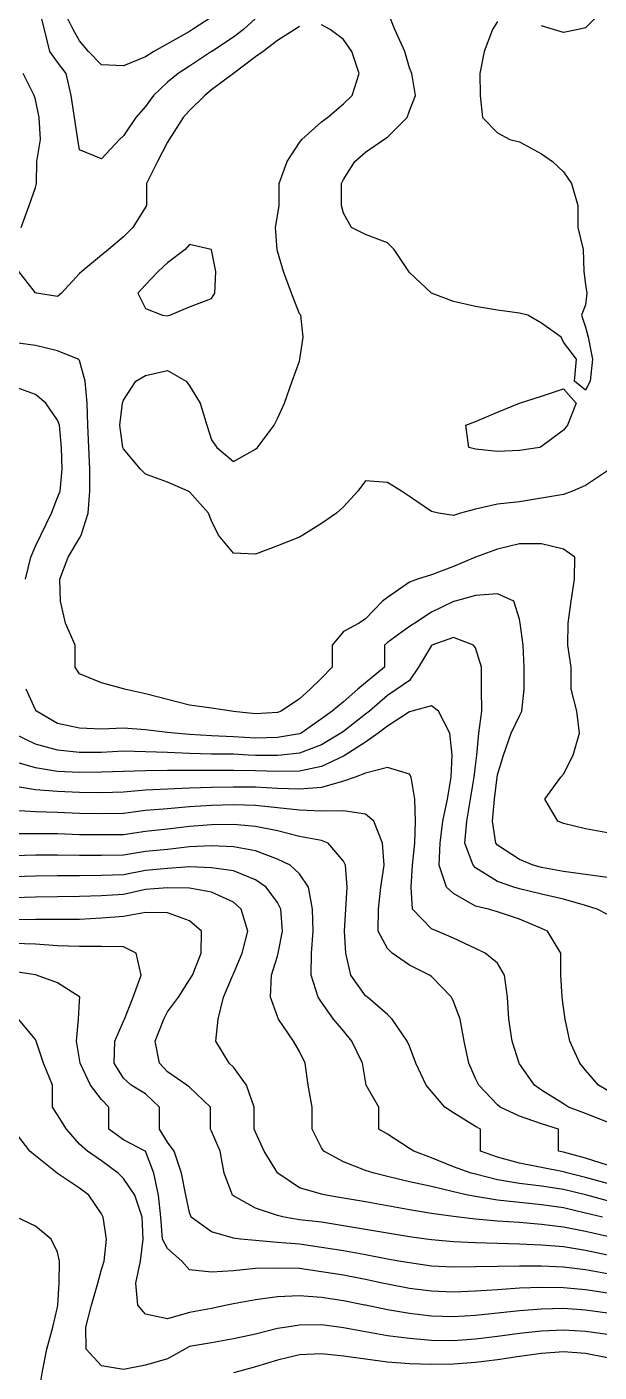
# Model space of a CAD drawing. Header units: inches. Extents: x 450896 to 463247, y 7386701 to 7399440.
# Drawn here: x 456218 to 456980, y 7392621 to 7394413 of the extents above; entities that cross this region are included whole.
import ezdxf

# ---------------------------------------------------------------- set-up
doc = ezdxf.new("R2010")
doc.units = ezdxf.units.IN
doc.header["$MEASUREMENT"] = 0

msp = doc.modelspace()

# ---------------------------------------------------------------- linework, layer by layer
for points, elevation in [([(456522.3, 7394423.7), (456506.5, 7394409.3), (456493, 7394398.8), (456464, 7394380), (456463.7, 7394379.9), (456434.4, 7394360.3), (456419.5, 7394350.7), (456405.1, 7394339.1), (456386.6, 7394321.4), (456375.9, 7394306.8), (456362.8, 7394292.2), (456346.6, 7394267.4), (456341, 7394262.9), (456317.3, 7394237), (456288, 7394248.8), (456285.9, 7394262.9), (456281.5, 7394292.2), (456276.7, 7394321.4), (456270.4, 7394350.7), (456258.7, 7394365.7), (456248.3, 7394380), (456241.4, 7394409.3), (456233.9, 7394438.6)], 800), ([(456386.9, 7394380), (456375.9, 7394373), (456346.6, 7394360.6), (456317.3, 7394362.2), (456299.8, 7394380), (456288, 7394394.2), (456279.6, 7394409.3), (456265.1, 7394438.6)], 820), ([(456988.5, 7394438.6), (456961.6, 7394411.2), (456951.8, 7394409.3), (456932.3, 7394405), (456919.1, 7394409.3), (456903, 7394414.1)], 800), ([(456463.7, 7394425.8), (456438.6, 7394409.3), (456434.4, 7394406.7), (456405.1, 7394389.9), (456386.9, 7394380)], 820), ([(456844.5, 7394419.7), (456837.7, 7394409.3), (456826.8, 7394380), (456821.1, 7394350.7), (456821.5, 7394321.4), (456824.3, 7394292.2), (456844.5, 7394271.6), (456860.9, 7394262.9), (456873.7, 7394259.7), (456903, 7394243.6), (456917.6, 7394233.6), (456932.3, 7394219.5), (456942.9, 7394204.3), (456951.4, 7394175), (456951.4, 7394145.7), (456958.4, 7394116.4), (456959.3, 7394087.1), (456961.6, 7394069.7), (456963.3, 7394057.9), (456961.6, 7394042.5), (456956.3, 7394028.6), (456961.6, 7394012.7), (456965.3, 7393999.3), (456971, 7393970), (456967.8, 7393940.7), (456961.6, 7393928.8), (456946.9, 7393940.7), (456949.7, 7393970), (456932.3, 7393992.7), (456929.4, 7393999.3), (456903, 7394018.3), (456884.7, 7394028.6), (456873.7, 7394031.4), (456844.5, 7394035.5), (456815.2, 7394040.3), (456785.9, 7394047.2), (456756.6, 7394057.9), (456756.6, 7394057.9), (456727.3, 7394085.7), (456726.2, 7394087.1), (456706.7, 7394116.4), (456698, 7394124.9), (456668.7, 7394136.4), (456650, 7394145.7), (456639.4, 7394164.5), (456636.7, 7394175), (456636.7, 7394204.3), (456639.4, 7394209.3), (456654.5, 7394233.6), (456668.7, 7394245.9), (456693.1, 7394262.9), (456698, 7394265.9), (456724.1, 7394292.2), (456727.3, 7394300.9), (456735.4, 7394321.4), (456730.4, 7394350.7), (456727.3, 7394358.2), (456721, 7394380), (456707.6, 7394409.3), (456698, 7394433.4)], 800), ([(456580.9, 7394413.4), (456574.8, 7394409.3), (456551.6, 7394394.7), (456532.4, 7394380), (456522.3, 7394372.7), (456493.2, 7394350.7), (456493, 7394350.6), (456463.7, 7394328.9), (456454.6, 7394321.4), (456434.4, 7394301.4), (456426, 7394292.2), (456407.2, 7394262.9), (456405.1, 7394259), (456392, 7394233.6), (456377.1, 7394204.3), (456377.1, 7394175), (456375.9, 7394172.5), (456359, 7394145.7), (456346.6, 7394133.1), (456326.6, 7394116.4), (456317.3, 7394108.5), (456291, 7394087.1), (456288, 7394084.4), (456263.8, 7394057.9), (456258.7, 7394053.5), (456230.9, 7394057.9), (456229.4, 7394058.4), (456207, 7394087.1)], 780), ([(456990.9, 7393821.4), (456961.6, 7393801.9), (456944.5, 7393794.3), (456932.3, 7393789.8), (456903, 7393784.9), (456873.7, 7393780.4), (456844.5, 7393777.3), (456815.2, 7393770.4), (456795.3, 7393765), (456785.9, 7393762.1), (456766.1, 7393765), (456756.6, 7393767.2), (456727.3, 7393787.3), (456716.7, 7393794.3), (456698, 7393806.1), (456668.7, 7393808.4), (456658.5, 7393794.3), (456639.4, 7393773.6), (456630.2, 7393765), (456610.2, 7393751.5), (456585.3, 7393735.7), (456580.9, 7393733.3), (456551.6, 7393721.8), (456522.3, 7393710.4), (456493, 7393711.8), (456472.9, 7393735.7), (456463.7, 7393754.8), (456459.7, 7393765), (456434.4, 7393793.5), (456432.5, 7393794.3), (456405.1, 7393806.2), (456375.9, 7393817.2), (456369, 7393823.6), (456346.6, 7393850.8), (456345.8, 7393852.8), (456341.7, 7393882.1), (456345.2, 7393911.4), (456346.6, 7393915.8), (456362.8, 7393940.7), (456375.9, 7393948.4), (456405.1, 7393955), (456429.9, 7393940.7), (456434.4, 7393934.8), (456448.8, 7393911.4), (456457.6, 7393882.1), (456463.7, 7393862.6), (456470.8, 7393852.8), (456493, 7393833.8), (456522.3, 7393850.3), (456524.8, 7393852.8), (456547, 7393882.1), (456551.6, 7393891.3), (456560.7, 7393911.4), (456571.3, 7393940.7), (456580.9, 7393967.7), (456581.5, 7393970), (456585.7, 7393999.3), (456582.5, 7394028.6), (456580.9, 7394030.7), (456570.4, 7394057.9), (456559.6, 7394087.1), (456551.6, 7394113.9), (456550.9, 7394116.4), (456548.8, 7394145.7), (456551.6, 7394161.2), (456554, 7394175), (456554, 7394204.3), (456564.4, 7394233.6), (456580.9, 7394258.8), (456584.1, 7394262.9), (456610.2, 7394286.3), (456618.2, 7394292.2), (456639.4, 7394310.2), (456650.9, 7394321.4), (456660.2, 7394350.7), (456650.4, 7394380), (456639.4, 7394395.9), (456621.5, 7394409.3), (456610.2, 7394415.4)], 780), ([(456210.3, 7394145.7), (456220.8, 7394175), (456229.4, 7394198.6), (456230.9, 7394204.3), (456231.2, 7394233.6), (456236.2, 7394262.9), (456234.3, 7394292.2), (456229.4, 7394316.1), (456227.8, 7394321.4), (456213.1, 7394350.7)], 780), ([(456405.1, 7394027.9), (456408.4, 7394028.6), (456434.4, 7394040.1), (456463.7, 7394050.9), (456468, 7394057.9), (456469.4, 7394087.1), (456463.7, 7394115.9), (456463.1, 7394116.4), (456434.4, 7394122.9), (456428.8, 7394116.4), (456405.1, 7394098.6), (456392.9, 7394087.1), (456375.9, 7394069.1), (456365.7, 7394057.9), (456375.9, 7394037.8), (456398.6, 7394028.6), (456405.1, 7394027.9)], 760), ([(456990.9, 7393339.4), (456961.6, 7393344.7), (456932.3, 7393352.1), (456924.7, 7393355), (456907.3, 7393384.2), (456928.8, 7393413.5), (456932.3, 7393417.5), (456945.1, 7393442.8), (456953.6, 7393472.1), (456950.2, 7393501.4), (456942.7, 7393530.7), (456942.7, 7393560), (456938, 7393589.3), (456938.4, 7393618.5), (456942.6, 7393647.8), (456947, 7393677.1), (456947.5, 7393706.4), (456932.3, 7393717.3), (456903, 7393724.1), (456873.7, 7393724.5), (456844.5, 7393717.2), (456815.2, 7393706.5), (456815, 7393706.4), (456785.9, 7393694.1), (456756.6, 7393683), (456737.9, 7393677.1), (456727.3, 7393673.3), (456698, 7393652.7), (456691.5, 7393647.8), (456668.7, 7393624.4), (456660.1, 7393618.5), (456639.4, 7393607.6), (456624.2, 7393589.3), (456624.2, 7393560), (456610.2, 7393545.6), (456595.1, 7393530.7), (456580.9, 7393517.9), (456556.3, 7393501.4), (456551.6, 7393499.8), (456522.3, 7393497.8), (456493, 7393501.2), (456490.2, 7393501.4), (456463.7, 7393505.5), (456434.4, 7393509.6), (456405.1, 7393517.1), (456375.9, 7393524.7), (456347.9, 7393530.7), (456346.6, 7393531.2), (456317.3, 7393539.3), (456288, 7393551.2), (456282.3, 7393560), (456282.3, 7393589.3), (456269.3, 7393618.5), (456262.5, 7393647.8), (456261.9, 7393677.1), (456273, 7393706.4), (456288, 7393731.7), (456290.1, 7393735.7), (456299.5, 7393765), (456301.8, 7393794.3), (456301.8, 7393823.6), (456300.4, 7393852.8), (456299, 7393882.1), (456298, 7393911.4), (456295.7, 7393940.7), (456288, 7393968.5), (456286.1, 7393970), (456258.7, 7393981.1), (456229.4, 7393988.5), (456200.1, 7393992.2)], 760), ([(456216.2, 7393677.1), (456223.1, 7393706.4), (456229.4, 7393721.1), (456236.5, 7393735.7), (456250.8, 7393765), (456258.7, 7393785.9), (456262.1, 7393794.3), (456264.7, 7393823.6), (456264.1, 7393852.8), (456261.3, 7393882.1), (456258.7, 7393889.1), (456243.1, 7393911.4), (456229.4, 7393923.1), (456200.1, 7393933.7)], 740), ([(456900.6, 7393852.8), (456873.7, 7393848.4), (456844.5, 7393847.3), (456815.2, 7393850.3), (456806.1, 7393852.8), (456802.5, 7393882.1), (456815.2, 7393887.4), (456844.5, 7393899.5), (456873.6, 7393911.4), (456873.7, 7393911.5), (456903, 7393920.9), (456932.3, 7393930.9), (456949.1, 7393911.4), (456937.8, 7393882.1), (456932.3, 7393875.6), (456903, 7393853.8), (456900.6, 7393852.8)], 800), ([(456990.9, 7393280), (456961.6, 7393283.9), (456932.3, 7393287.8), (456903, 7393293.2), (456891.8, 7393296.4), (456873.7, 7393303.8), (456844.5, 7393323.1), (456842.4, 7393325.7), (456837.6, 7393355), (456840.3, 7393384.2), (456843.9, 7393413.5), (456844.5, 7393416.6), (456852.4, 7393442.8), (456862.6, 7393472.1), (456873.7, 7393495.3), (456876.8, 7393501.4), (456880, 7393530.7), (456880, 7393560), (456878.4, 7393589.3), (456874.8, 7393618.5), (456873.7, 7393624.1), (456866, 7393647.8), (456844.5, 7393657.9), (456815.2, 7393655.4), (456788, 7393647.8), (456785.9, 7393647.3), (456756.6, 7393633.2), (456734.6, 7393618.5), (456727.3, 7393614.2), (456698, 7393593), (456693.9, 7393589.3), (456693.9, 7393560), (456668.7, 7393539.3), (456658.6, 7393530.7), (456639.4, 7393514), (456624.5, 7393501.4), (456610.2, 7393491.3), (456583, 7393472.1), (456580.9, 7393471.1), (456551.6, 7393466.2), (456522.3, 7393465.4), (456493, 7393467.1), (456463.7, 7393468.8), (456434.4, 7393470.4), (456414.3, 7393472.1), (456405.1, 7393473.2), (456375.9, 7393476.5), (456346.6, 7393478.7), (456317.3, 7393477.5), (456288, 7393478.7), (456258.7, 7393485.2), (456230.8, 7393501.4), (456229.4, 7393503.3), (456217.1, 7393530.7)], 740), ([(456990.9, 7393230.7), (456977.2, 7393237.8), (456961.6, 7393242.5), (456932.3, 7393251.3), (456903, 7393257.6), (456873.7, 7393264.9), (456866.4, 7393267.1), (456844.5, 7393274.7), (456815.2, 7393293), (456812.1, 7393296.4), (456800.9, 7393325.7), (456803.5, 7393355), (456808.6, 7393384.2), (456813.4, 7393413.5), (456815.2, 7393428.7), (456816.9, 7393442.8), (456819.8, 7393472.1), (456823.8, 7393501.4), (456823, 7393530.7), (456823, 7393560), (456815.2, 7393585.9), (456812.4, 7393589.3), (456785.9, 7393599.5), (456757, 7393589.3), (456756.6, 7393589.1), (456739.3, 7393560), (456727.3, 7393542.4), (456710.3, 7393530.7), (456698, 7393522.3), (456673.9, 7393501.4), (456668.7, 7393497.3), (456639.4, 7393474.6), (456636, 7393472.1), (456610.2, 7393456.7), (456580.9, 7393445.5), (456556.6, 7393442.8), (456551.6, 7393442.4), (456522.3, 7393442.3), (456512.7, 7393442.8), (456493, 7393444), (456463.7, 7393444.2), (456434.4, 7393445.3), (456405.1, 7393446.3), (456375.9, 7393447.4), (456346.6, 7393448), (456317.3, 7393446.4), (456288, 7393446.3), (456258.7, 7393449.5), (456229.4, 7393457.5), (456200.1, 7393471.8)], 720), ([(456990.9, 7392996.2), (456979.1, 7393003.5), (456961.6, 7393023.6), (456953.9, 7393032.8), (456940.8, 7393062.1), (456934.5, 7393091.4), (456932.3, 7393106.7), (456930.6, 7393120.7), (456928.6, 7393150), (456928.8, 7393179.2), (456911, 7393208.5), (456903, 7393212.2), (456873.7, 7393224.5), (456844.5, 7393234.3), (456832.5, 7393237.8), (456815.2, 7393242), (456785.9, 7393258.5), (456776.4, 7393267.1), (456766.8, 7393296.4), (456768.2, 7393325.7), (456771.7, 7393355), (456777.7, 7393384.2), (456782.9, 7393413.5), (456784, 7393442.8), (456780.8, 7393472.1), (456766.1, 7393501.4), (456756.6, 7393508.7), (456730.5, 7393501.4), (456727.3, 7393500.5), (456698, 7393481.6), (456685.4, 7393472.1), (456668.7, 7393460.3), (456641.8, 7393442.8), (456639.4, 7393441.5), (456610.2, 7393427.8), (456580.9, 7393421.5), (456551.6, 7393421.1), (456522.3, 7393422.1), (456493, 7393422.5), (456463.7, 7393422.4), (456434.4, 7393422.6), (456405.1, 7393422.5), (456375.9, 7393422.1), (456346.6, 7393421.3), (456317.3, 7393420.1), (456288, 7393419.8), (456258.7, 7393421.3), (456229.4, 7393425.9), (456200.1, 7393434.3)], 700), ([(456990.9, 7392954.4), (456961.6, 7392965.8), (456938.9, 7392974.2), (456932.3, 7392978.4), (456903, 7392996.7), (456893.6, 7393003.5), (456873.7, 7393032), (456873.3, 7393032.8), (456863.8, 7393062.1), (456859.7, 7393091.4), (456857.9, 7393120.7), (456853.9, 7393150), (456844.5, 7393165.8), (456828.2, 7393179.2), (456815.2, 7393185.4), (456785.9, 7393199.2), (456764.3, 7393208.5), (456756.6, 7393211.5), (456731.3, 7393237.8), (456729.3, 7393267.1), (456731.5, 7393296.4), (456734.4, 7393325.7), (456735.1, 7393355), (456734.3, 7393384.2), (456729.4, 7393413.5), (456727.3, 7393417.6), (456698, 7393426.5), (456668.7, 7393419), (456654.9, 7393413.5), (456639.4, 7393408.3), (456610.2, 7393399.7), (456580.9, 7393397.4), (456551.6, 7393398.3), (456522.3, 7393400.3), (456493, 7393400.4), (456463.7, 7393399.9), (456434.4, 7393399), (456405.1, 7393397.8), (456375.9, 7393396.4), (456346.6, 7393393.7), (456317.3, 7393392.9), (456288, 7393393.1), (456258.7, 7393394.4), (456229.4, 7393396.7), (456200.1, 7393401.6)], 680), ([(456990.9, 7392897), (456961.6, 7392906.1), (456932.3, 7392914.2), (456925.6, 7392915.7), (456925.6, 7392944.9), (456903, 7392951.9), (456873.7, 7392962.1), (456848, 7392974.2), (456844.5, 7392977.2), (456819.4, 7393003.5), (456815.2, 7393012.4), (456806.1, 7393032.8), (456800, 7393062.1), (456794.7, 7393091.4), (456785.9, 7393114.7), (456783.1, 7393120.7), (456756.6, 7393148.2), (456753.8, 7393150), (456727.3, 7393163.1), (456704.3, 7393179.2), (456698, 7393185.5), (456685.6, 7393208.5), (456686, 7393237.8), (456689.1, 7393267.1), (456693.7, 7393296.4), (456691.4, 7393325.7), (456679.7, 7393355), (456668.7, 7393364.4), (456639.4, 7393368.8), (456610.2, 7393368.5), (456580.9, 7393369.8), (456551.6, 7393372.7), (456522.3, 7393376), (456493, 7393376.9), (456463.7, 7393376), (456434.4, 7393374), (456405.1, 7393371.6), (456375.9, 7393369.2), (456346.6, 7393365.1), (456317.3, 7393364.8), (456288, 7393365.3), (456258.7, 7393366.5), (456229.4, 7393367.3), (456200.1, 7393369.3)], 660), ([(456990.9, 7392872.7), (456961.6, 7392880.7), (456938.7, 7392886.4), (456932.3, 7392888.1), (456903, 7392893.8), (456873.7, 7392899.6), (456844.5, 7392907.4), (456821.8, 7392915.7), (456821.8, 7392944.9), (456815.2, 7392948.5), (456785.9, 7392966.4), (456774.3, 7392974.2), (456756.6, 7392995.1), (456749.4, 7393003.5), (456735.8, 7393032.8), (456727.3, 7393055.2), (456724, 7393062.1), (456704, 7393091.4), (456698, 7393097.7), (456671.2, 7393120.7), (456668.7, 7393122.3), (456649.3, 7393150), (456642.4, 7393179.2), (456640.9, 7393208.5), (456642.7, 7393237.8), (456644.5, 7393267.1), (456642.2, 7393296.4), (456639.4, 7393301.7), (456618.9, 7393325.7), (456610.2, 7393329.2), (456580.9, 7393334.5), (456551.6, 7393342.1), (456522.3, 7393347.8), (456493, 7393350.4), (456463.7, 7393349.9), (456434.4, 7393347.8), (456405.1, 7393344.3), (456375.9, 7393341.4), (456346.6, 7393336.9), (456317.3, 7393336.6), (456288, 7393337), (456258.7, 7393338.1), (456229.4, 7393338.2), (456200.1, 7393338.3)], 640), ([(456990.9, 7392849.6), (456963.3, 7392857.1), (456961.6, 7392857.5), (456932.3, 7392864.5), (456903, 7392868.8), (456873.7, 7392872.7), (456844.5, 7392877.5), (456815.2, 7392884.8), (456809.6, 7392886.4), (456785.9, 7392894.8), (456756.6, 7392906.5), (456733.1, 7392915.7), (456727.3, 7392919.2), (456698, 7392938), (456686.4, 7392944.9), (456686.4, 7392974.2), (456669.7, 7393003.5), (456668.7, 7393008.9), (456664.8, 7393032.8), (456650.5, 7393062.1), (456639.4, 7393075.6), (456626, 7393091.4), (456610.2, 7393113.9), (456605.8, 7393120.7), (456596.3, 7393150), (456597, 7393179.2), (456599.2, 7393208.5), (456598.2, 7393237.8), (456592.8, 7393267.1), (456580.9, 7393284.8), (456568.3, 7393296.4), (456551.6, 7393304.5), (456522.3, 7393315.4), (456493, 7393320.8), (456463.7, 7393322), (456434.4, 7393320.8), (456405.1, 7393317.3), (456375.9, 7393314.6), (456346.6, 7393309.6), (456317.3, 7393309.2), (456288, 7393309.3), (456258.7, 7393309.8), (456229.4, 7393309.7), (456200.1, 7393309)], 620), ([(456984.1, 7392827.8), (456961.6, 7392833.2), (456932.3, 7392840), (456903, 7392843.9), (456873.7, 7392847), (456844.5, 7392850.2), (456815.2, 7392855.1), (456805.1, 7392857.1), (456785.9, 7392861.3), (456756.6, 7392868.5), (456727.3, 7392874.8), (456698, 7392881.9), (456680.1, 7392886.4), (456668.7, 7392889.9), (456639.4, 7392901.2), (456613.4, 7392915.7), (456610.2, 7392920.2), (456597.5, 7392944.9), (456597.5, 7392974.2), (456592.3, 7393003.5), (456588.5, 7393032.8), (456580.9, 7393048.2), (456572.7, 7393062.1), (456553.1, 7393091.4), (456551.6, 7393095.1), (456542.4, 7393120.7), (456543.6, 7393150), (456551.6, 7393175.2), (456552.6, 7393179.2), (456558.4, 7393208.5), (456556, 7393237.8), (456551.6, 7393246.5), (456536.6, 7393267.1), (456522.3, 7393276.8), (456493, 7393288.7), (456463.7, 7393293), (456434.4, 7393294), (456405.1, 7393292), (456375.9, 7393289.2), (456346.6, 7393283.6), (456317.3, 7393282.8), (456288, 7393282.3), (456258.7, 7393282), (456229.4, 7393281.8), (456200.1, 7393280.8)], 600), ([(456990.9, 7392802), (456961.6, 7392808.4), (456932.3, 7392814.4), (456903, 7392817.8), (456873.7, 7392820.4), (456844.5, 7392822.2), (456815.2, 7392825), (456793, 7392827.8), (456785.9, 7392828.7), (456756.6, 7392832.6), (456727.3, 7392837.3), (456698, 7392842.6), (456668.7, 7392848), (456639.4, 7392852.8), (456615.8, 7392857.1), (456610.2, 7392858.4), (456580.9, 7392866.8), (456551.8, 7392886.4), (456551.6, 7392886.7), (456533.8, 7392915.7), (456522.3, 7392940.8), (456520.7, 7392944.9), (456520.7, 7392974.2), (456510.4, 7393003.5), (456493, 7393027.4), (456487, 7393032.8), (456469.5, 7393062.1), (456472.4, 7393091.4), (456479.7, 7393120.7), (456492.3, 7393150), (456493, 7393151.5), (456504.5, 7393179.2), (456512.1, 7393208.5), (456503.1, 7393237.8), (456493, 7393247), (456463.7, 7393260.3), (456434.4, 7393265.6), (456405.1, 7393266.4), (456375.9, 7393264), (456346.6, 7393257.3), (456317.3, 7393255.7), (456288, 7393254.7), (456258.7, 7393254.3), (456229.4, 7393253.6), (456200.1, 7393252.7)], 580), ([(456990.9, 7392777.3), (456961.6, 7392783.2), (456932.3, 7392788), (456903, 7392790.5), (456873.7, 7392791.9), (456844.5, 7392792.7), (456815.2, 7392793.5), (456785.9, 7392794.9), (456756.6, 7392797.5), (456749.5, 7392798.5), (456727.3, 7392801.5), (456698, 7392806.4), (456668.7, 7392811.3), (456639.4, 7392816.1), (456610.2, 7392821), (456580.9, 7392824), (456560.4, 7392827.8), (456551.6, 7392830), (456522.3, 7392839.7), (456493, 7392855.9), (456491.7, 7392857.1), (456480.7, 7392886.4), (456475.2, 7392915.7), (456463.7, 7392942.2), (456462.3, 7392944.9), (456462.3, 7392974.2), (456434.4, 7393000.8), (456430.7, 7393003.5), (456405.1, 7393021.2), (456394.4, 7393032.8), (456388.6, 7393062.1), (456400.1, 7393091.4), (456405.1, 7393101), (456419.9, 7393120.7), (456434.4, 7393143.8), (456438.2, 7393150), (456449.8, 7393179.2), (456450.5, 7393208.5), (456434.4, 7393222.2), (456405.1, 7393233.1), (456375.9, 7393233.6), (456346.6, 7393227.9), (456317.3, 7393225.9), (456288, 7393224.2), (456258.7, 7393223.9), (456229.4, 7393224), (456200.1, 7393223.7)], 560), ([(456990.9, 7392752.2), (456961.6, 7392757.4), (456932.3, 7392761), (456903, 7392762.3), (456873.7, 7392762.6), (456844.5, 7392762.2), (456815.2, 7392761.4), (456785.9, 7392761.3), (456756.6, 7392762.6), (456727.3, 7392766.9), (456713.2, 7392769.2), (456698, 7392771.7), (456668.7, 7392777.6), (456639.4, 7392783), (456610.2, 7392787.5), (456580.9, 7392791.6), (456551.6, 7392793.9), (456522.3, 7392796.4), (456502.4, 7392798.5), (456493, 7392799.9), (456463.7, 7392808.3), (456436.8, 7392827.8), (456434.4, 7392833.9), (456429.4, 7392857.1), (456423.7, 7392886.4), (456414.2, 7392915.7), (456405.1, 7392927.4), (456394.6, 7392944.9), (456394.6, 7392974.2), (456375.9, 7392991.9), (456356.6, 7393003.5), (456346.6, 7393012.9), (456334.3, 7393032.8), (456335.2, 7393062.1), (456346.6, 7393088.9), (456347.9, 7393091.4), (456359.4, 7393120.7), (456370, 7393150), (456363.4, 7393179.2), (456346.6, 7393187.8), (456317.3, 7393188.2), (456288, 7393188), (456258.7, 7393189), (456229.4, 7393191), (456200.1, 7393192.2)], 540), ([(456990.9, 7392726.6), (456961.6, 7392730.9), (456932.3, 7392733.7), (456903, 7392734), (456873.7, 7392733), (456844.5, 7392731), (456815.2, 7392729), (456785.9, 7392727.9), (456756.6, 7392729), (456727.3, 7392732.8), (456698, 7392738.4), (456690.7, 7392739.9), (456668.7, 7392744.5), (456639.4, 7392750.3), (456610.2, 7392755), (456580.9, 7392759.4), (456551.6, 7392759.8), (456522.3, 7392759.3), (456493, 7392756.2), (456463.7, 7392754.6), (456434.4, 7392757.5), (456424.2, 7392769.2), (456405.1, 7392785.8), (456398.4, 7392798.5), (456396.2, 7392827.8), (456393, 7392857.1), (456387.1, 7392886.4), (456375.9, 7392915.5), (456375.6, 7392915.7), (456346.6, 7392930.7), (456326.8, 7392944.9), (456326.8, 7392974.2), (456317.3, 7392984.3), (456302.6, 7393003.5), (456288.9, 7393032.8), (456288, 7393037.9), (456283.8, 7393062.1), (456286.5, 7393091.4), (456288, 7393115.1), (456288.4, 7393120.7), (456288, 7393121.3), (456258.7, 7393139.8), (456230.9, 7393150), (456229.4, 7393150.3), (456200.1, 7393154.7)], 520), ([(456990.9, 7392700), (456961.6, 7392703.7), (456932.3, 7392705.9), (456903, 7392705.2), (456873.7, 7392702.9), (456844.5, 7392699.7), (456815.2, 7392696.7), (456785.9, 7392694.9), (456756.6, 7392695.8), (456727.3, 7392699.3), (456698, 7392704.4), (456668.7, 7392710.4), (456667.7, 7392710.6), (456639.4, 7392716.3), (456610.2, 7392720.8), (456580.9, 7392723.1), (456551.6, 7392721.6), (456522.3, 7392717.7), (456493, 7392712.4), (456484.3, 7392710.6), (456463.7, 7392706.2), (456434.4, 7392700.7), (456405.1, 7392692.2), (456375.9, 7392698.4), (456365.6, 7392710.6), (456362.8, 7392739.9), (456369.1, 7392769.2), (456372.6, 7392798.5), (456371.2, 7392827.8), (456361.6, 7392857.1), (456346.6, 7392879.2), (456339.3, 7392886.4), (456317.3, 7392902.6), (456298.6, 7392915.7), (456288, 7392924.9), (456270.7, 7392944.9), (456258.7, 7392963.9), (456252.1, 7392974.2), (456252.1, 7393003.5), (456240.2, 7393032.8), (456230.4, 7393062.1), (456229.4, 7393064.1), (456206.6, 7393091.4)], 500), ([(456990.9, 7392671.6), (456961.6, 7392675.6), (456932.3, 7392677.3), (456903, 7392675.9), (456873.7, 7392672.7), (456844.5, 7392668.7), (456815.2, 7392665.2), (456785.9, 7392663), (456756.6, 7392663.3), (456727.3, 7392665.9), (456698, 7392669.8), (456668.7, 7392675.2), (456639.4, 7392680.5), (456633.1, 7392681.4), (456610.2, 7392684.2), (456580.9, 7392683.8), (456564.1, 7392681.4), (456551.6, 7392679.5), (456522.3, 7392671.9), (456493, 7392665.8), (456463.7, 7392660.3), (456434.4, 7392655.5), (456428.4, 7392652.1), (456405.1, 7392639), (456375.9, 7392630.5), (456346.6, 7392624.7), (456317.3, 7392629.6), (456296.9, 7392652.1), (456296.4, 7392681.4), (456304.1, 7392710.6), (456312.2, 7392739.9), (456317.3, 7392758), (456320.7, 7392769.2), (456323.7, 7392798.5), (456319.5, 7392827.8), (456317.3, 7392832.3), (456300.2, 7392857.1), (456288, 7392866.5), (456258.7, 7392886), (456258.2, 7392886.4), (456229.4, 7392909.2), (456221.9, 7392915.7), (456200.1, 7392943.8)], 480), ([(456234, 7392593.5), (456238.6, 7392622.8), (456244.4, 7392652.1), (456252.4, 7392681.4), (456258.7, 7392708), (456259.3, 7392710.6), (456260.9, 7392739.9), (456261.4, 7392769.2), (456258.7, 7392781), (456250.3, 7392798.5), (456229.4, 7392815.8), (456203.9, 7392827.8)], 460), ([(456990.9, 7392640.4), (456961.6, 7392646.2), (456932.3, 7392648.5), (456903, 7392646.3), (456873.7, 7392642), (456844.5, 7392637.8), (456815.2, 7392634.3), (456785.9, 7392632), (456756.6, 7392631.6), (456727.3, 7392632.4), (456698, 7392634.8), (456668.7, 7392638.5), (456639.4, 7392642.8), (456610.2, 7392645.6), (456580.9, 7392644.2), (456551.6, 7392637.4), (456522.3, 7392628.5), (456501.5, 7392622.8), (456493, 7392620.6)], 460)]:
    msp.add_lwpolyline(points, dxfattribs=dict(elevation=elevation))

doc.saveas('drawing.dxf')
